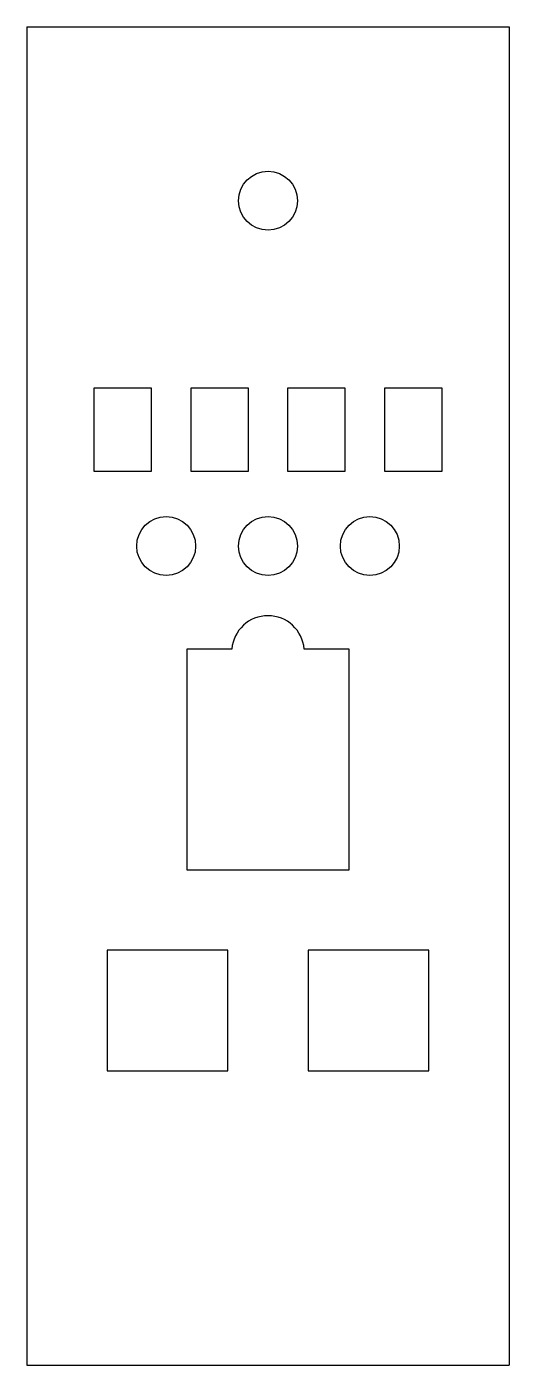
# Model space of a CAD drawing. Header units: millimetres. Extents: x 416 to 596, y 240 to 740.
import ezdxf

# ---------------------------------------------------------------- set-up
doc = ezdxf.new("R2010")
doc.units = ezdxf.units.MM

msp = doc.modelspace()

# ---------------------------------------------------------------- linework, layer by layer
at = {"color": 7, "linetype": 'Continuous', "lineweight": 25}
for p, q in [((415.89, 739.76), (415.89, 239.76)), ((415.89, 739.76), (595.89, 739.76)), ((595.89, 739.76), (595.89, 239.76)), ((440.89, 604.76), (440.89, 573.76)), ((462.39, 604.76), (440.89, 604.76)), ((462.39, 573.76), (462.39, 604.76)), ((477.05, 604.76), (477.05, 573.76)), ((498.55, 604.76), (477.05, 604.76)), ((498.55, 573.76), (498.55, 604.76)), ((513.22, 604.76), (513.22, 573.76)), ((534.72, 604.76), (513.22, 604.76)), ((534.72, 573.76), (534.72, 604.76)), ((570.89, 604.76), (549.39, 604.76)), ((549.39, 604.76), (549.39, 573.76)), ((570.89, 573.76), (570.89, 604.76)), ((440.89, 573.76), (462.39, 573.76)), ((477.05, 573.76), (498.55, 573.76)), ((513.22, 573.76), (534.72, 573.76)), ((549.39, 573.76), (570.89, 573.76)), ((492.39, 507.26), (475.64, 507.26)), ((475.64, 507.26), (475.64, 424.76)), ((536.14, 507.26), (519.39, 507.26)), ((536.14, 424.76), (536.14, 507.26)), ((475.64, 424.76), (536.14, 424.76)), ((445.89, 394.76), (445.89, 349.76)), ((490.89, 394.76), (445.89, 394.76)), ((490.89, 349.76), (490.89, 394.76)), ((520.89, 394.76), (520.89, 349.76)), ((565.89, 394.76), (520.89, 394.76)), ((565.89, 349.76), (565.89, 394.76)), ((445.89, 349.76), (490.89, 349.76)), ((520.89, 349.76), (565.89, 349.76)), ((415.89, 239.76), (595.89, 239.76))]:
    msp.add_line(p, q, dxfattribs=at)
for centre in [(505.89, 674.76), (467.89, 545.76), (505.89, 545.76), (543.89, 545.76)]:
    msp.add_circle(centre, 11, dxfattribs=at)
msp.add_arc((505.89, 506.22), 13.54, 4.4052, 175.5948, dxfattribs=at)

doc.saveas('drawing.dxf')
